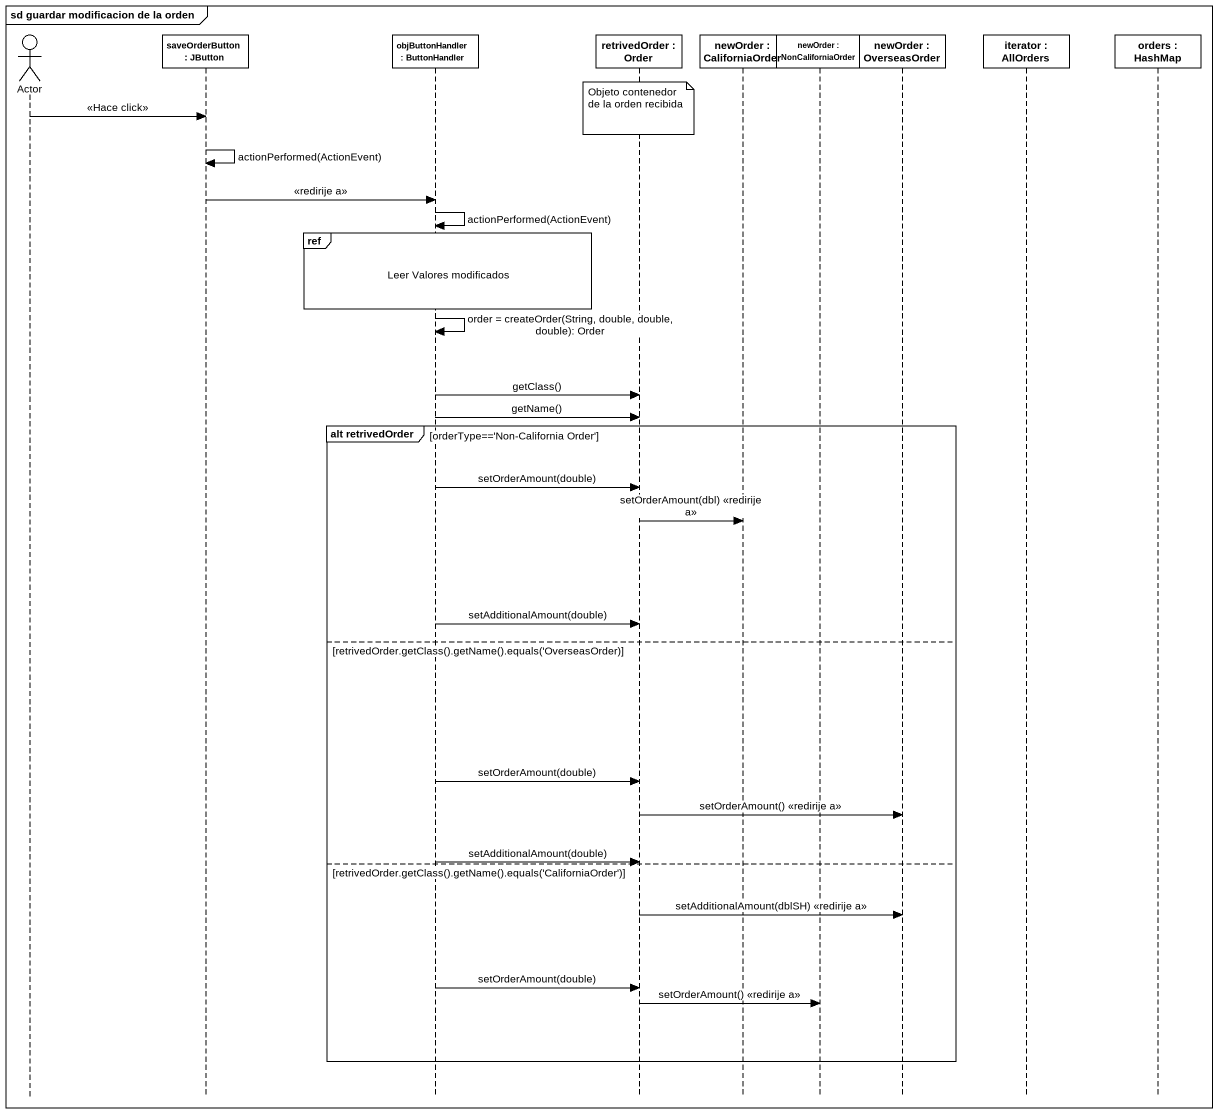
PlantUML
@startuml
mainframe sd guardar modificacion de la orden
hide footbox
actor "Actor" as Actor_
participant "saveOrderButton : JButton" as saveOrderButton
participant "objButtonHandler : ButtonHandler" as objButtonHandler
participant "retrivedOrder : Order" as retrivedOrder
participant "newOrder : CaliforniaOrder" as newOrder
participant "newOrder : NonCaliforniaOrder" as newOrder_2
participant "newOrder : OverseasOrder" as newOrder_3
participant "iterator : AllOrders" as iterator
participant "orders : HashMap" as orders

note over retrivedOrder : Objeto contenedor de la orden recibida
Actor_ -> saveOrderButton : <<Hace click>>
saveOrderButton -> saveOrderButton : actionPerformed(ActionEvent)
saveOrderButton -> objButtonHandler : <<redirije a>>
objButtonHandler -> objButtonHandler : actionPerformed(ActionEvent)
ref over objButtonHandler : Leer Valores modificados
objButtonHandler -> objButtonHandler : order = createOrder(String, double, double, double): Order
objButtonHandler -> retrivedOrder : getClass()
objButtonHandler -> retrivedOrder : getName()
group alt retrivedOrder [orderType=='Non-California Order']
  objButtonHandler -> retrivedOrder : setOrderAmount(double)
  retrivedOrder -> newOrder : setOrderAmount(dbl) <<redirije a>>
  objButtonHandler -> retrivedOrder : setAdditionalAmount(double)
else retrivedOrder.getClass().getName().equals('OverseasOrder)
  objButtonHandler -> retrivedOrder : setOrderAmount(double)
  retrivedOrder -> newOrder_3 : setOrderAmount() <<redirije a>>
  objButtonHandler -> retrivedOrder : setAdditionalAmount(double)
else retrivedOrder.getClass().getName().equals('CaliforniaOrder')
  retrivedOrder -> newOrder_3 : setAdditionalAmount(dblSH) <<redirije a>>
  objButtonHandler -> retrivedOrder : setOrderAmount(double)
  retrivedOrder -> newOrder_2 : setOrderAmount() <<redirije a>>
end
@enduml
